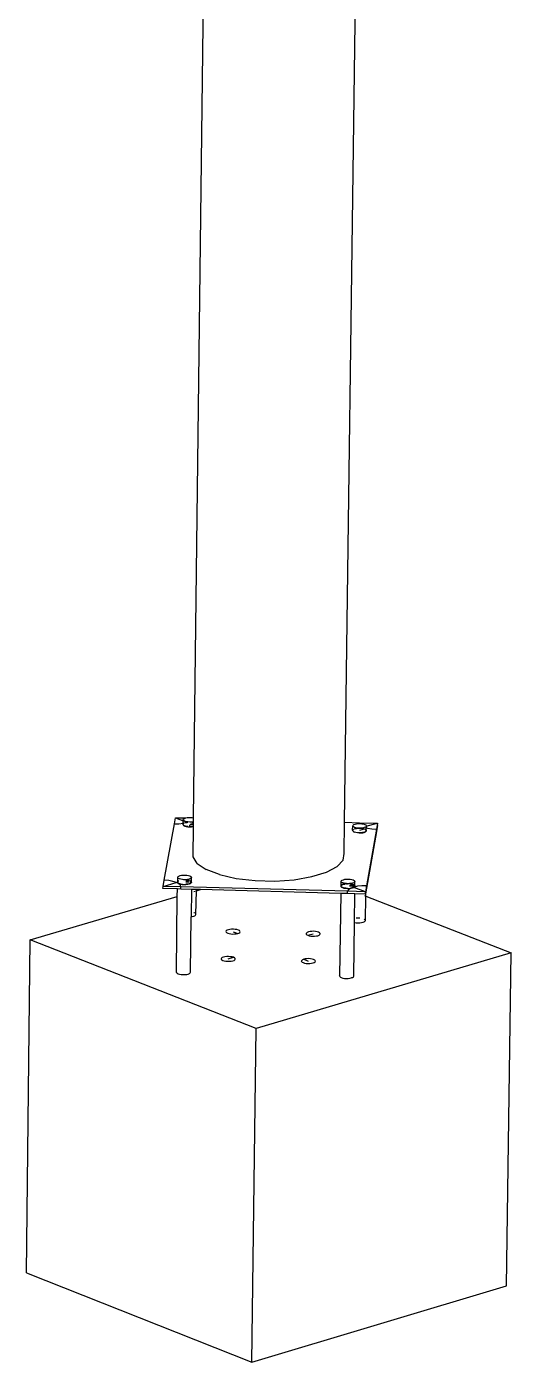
# Model space of a CAD drawing. Header units: inches. Extents: x -1925 to 2960, y -1726 to 1726.
# Drawn here: x 99.5 to 139.7, y 1455.1 to 1565.5 of the extents above; entities that cross this region are included whole.
import ezdxf

# ---------------------------------------------------------------- set-up
doc = ezdxf.new("R2010")
doc.units = ezdxf.units.IN
doc.header["$MEASUREMENT"] = 0

msp = doc.modelspace()

# ---------------------------------------------------------------- linework, layer by layer
for p, q in [((113.35, 1500.14), (116.05, 1726.03)), ((125.85, 1499.77), (128.85, 1726.03)), ((110.91, 1494.97), (111.76, 1499.64)), ((111.76, 1499.64), (111.85, 1500.14)), ((111.76, 1499.64), (112.14, 1499.65)), ((111.85, 1500.14), (112.68, 1500.12)), ((111.85, 1500.14), (112.56, 1499.86)), ((112.14, 1499.65), (112.49, 1499.69)), ((112.5, 1499.66), (112.47, 1499.6)), ((112.49, 1499.64), (112.47, 1499.6)), ((112.47, 1499.6), (112.48, 1499.55)), ((112.49, 1499.69), (112.5, 1499.99)), ((112.49, 1499.69), (112.51, 1499.69)), ((112.49, 1499.64), (112.49, 1499.69)), ((112.49, 1499.6), (112.52, 1499.65)), ((112.5, 1499.65), (112.49, 1499.64)), ((112.49, 1499.6), (112.49, 1499.64)), ((112.5, 1499.55), (112.49, 1499.6)), ((112.5, 1499.99), (112.53, 1500.04)), ((112.51, 1499.94), (112.5, 1499.99)), ((112.55, 1499.69), (112.5, 1499.66)), ((112.55, 1499.68), (112.5, 1499.65)), ((112.56, 1499.89), (112.51, 1499.94)), ((112.51, 1499.69), (112.55, 1499.7)), ((112.52, 1499.65), (112.55, 1499.68)), ((112.53, 1500.04), (112.59, 1500.08)), ((112.64, 1499.85), (112.56, 1499.89)), ((112.59, 1500.08), (112.68, 1500.12)), ((112.75, 1499.81), (112.64, 1499.85)), ((112.64, 1499.83), (112.8, 1499.77)), ((112.64, 1499.72), (112.83, 1499.76)), ((112.64, 1499.72), (112.68, 1499.74)), ((112.67, 1499.74), (112.64, 1499.73)), ((112.67, 1499.73), (112.64, 1499.72)), ((112.8, 1499.77), (112.67, 1499.74)), ((112.8, 1499.76), (112.67, 1499.73)), ((112.68, 1500.12), (112.69, 1500.12)), ((112.68, 1499.74), (112.81, 1499.76)), ((112.69, 1500.12), (112.81, 1500.15)), ((112.88, 1499.79), (112.75, 1499.81)), ((112.88, 1499.78), (112.8, 1499.77)), ((112.8, 1499.77), (112.8, 1499.77)), ((112.8, 1499.77), (112.81, 1499.76)), ((112.81, 1499.76), (112.8, 1499.76)), ((112.81, 1500.15), (112.95, 1500.16)), ((112.81, 1499.76), (112.86, 1499.77)), ((112.81, 1499.76), (112.81, 1499.76)), ((112.81, 1499.76), (112.82, 1499.76)), ((112.83, 1499.76), (112.86, 1499.77)), ((112.86, 1499.77), (112.88, 1499.78)), ((112.86, 1499.77), (112.88, 1499.77)), ((113.03, 1499.78), (112.88, 1499.79)), ((112.95, 1500.16), (113.1, 1500.16)), ((113.02, 1499.4), (113.06, 1499.58)), ((113.09, 1499.78), (113.03, 1499.78)), ((113.17, 1499.78), (113.03, 1499.78)), ((113.34, 1499.67), (113.06, 1499.59)), ((113.06, 1499.58), (113.34, 1499.57)), ((113.24, 1499.77), (113.09, 1499.78)), ((113.1, 1500.16), (113.24, 1500.15)), ((113.24, 1499.78), (113.14, 1499.78)), ((113.31, 1499.8), (113.17, 1499.78)), ((113.24, 1500.15), (113.35, 1500.14)), ((113.34, 1499.76), (113.24, 1499.78)), ((113.24, 1499.77), (113.34, 1499.75)), ((113.34, 1499.81), (113.31, 1499.8)), ((113.34, 1499.81), (113.35, 1500.14)), ((113.34, 1499.75), (113.34, 1499.81)), ((113.34, 1499.57), (113.34, 1499.75)), ((125.82, 1497.18), (125.85, 1499.77)), ((125.85, 1499.77), (127.09, 1499.73)), ((126.62, 1499.58), (126.72, 1499.61)), ((126.72, 1499.61), (126.84, 1499.64)), ((126.84, 1499.64), (126.98, 1499.66)), ((126.98, 1499.66), (127.11, 1499.66)), ((127.09, 1499.73), (127.11, 1499.66)), ((127.09, 1499.73), (128.57, 1499.69)), ((127.11, 1499.66), (127.13, 1499.66)), ((127.13, 1499.66), (127.27, 1499.65)), ((127.27, 1499.65), (127.4, 1499.63)), ((127.4, 1499.63), (127.52, 1499.59)), ((127.52, 1499.59), (127.6, 1499.55)), ((127.65, 1499.44), (128.55, 1499.7)), ((128.57, 1499.69), (128.54, 1499.51)), ((128.57, 1499.51), (128.57, 1499.69)), ((112.48, 1499.55), (112.53, 1499.5)), ((112.55, 1499.51), (112.5, 1499.55)), ((112.53, 1499.5), (112.62, 1499.45)), ((112.55, 1499.51), (112.63, 1499.46)), ((112.62, 1499.45), (112.73, 1499.42)), ((112.75, 1499.43), (112.63, 1499.46)), ((112.73, 1499.42), (112.87, 1499.4)), ((112.88, 1499.41), (112.75, 1499.43)), ((112.87, 1499.4), (113.02, 1499.38)), ((112.88, 1499.41), (113.02, 1499.4)), ((113.17, 1499.4), (113.02, 1499.4)), ((113.02, 1499.38), (113.02, 1499.4)), ((113.02, 1499.39), (113.17, 1499.39)), ((113.31, 1499.42), (113.17, 1499.4)), ((113.17, 1499.39), (113.32, 1499.41)), ((113.34, 1499.42), (113.31, 1499.42)), ((113.31, 1496.9), (113.34, 1499.42)), ((113.32, 1499.41), (113.34, 1499.41)), ((113.34, 1499.42), (113.34, 1499.57)), ((126.52, 1499.14), (126.5, 1499.1)), ((126.52, 1499.14), (126.53, 1499.48)), ((126.52, 1499.1), (126.55, 1499.15)), ((126.53, 1499.15), (126.52, 1499.14)), ((126.52, 1499.1), (126.52, 1499.14)), ((126.53, 1499.05), (126.52, 1499.1)), ((126.53, 1499.48), (126.56, 1499.53)), ((126.54, 1499.43), (126.53, 1499.48)), ((126.58, 1499.19), (126.53, 1499.15)), ((126.58, 1499), (126.53, 1499.05)), ((126.59, 1499.39), (126.54, 1499.43)), ((126.55, 1499.15), (126.58, 1499.17)), ((126.56, 1499.53), (126.62, 1499.58)), ((126.58, 1499), (126.66, 1498.96)), ((126.67, 1499.34), (126.59, 1499.39)), ((126.78, 1498.93), (126.66, 1498.96)), ((126.78, 1499.31), (126.67, 1499.34)), ((126.7, 1499.24), (126.67, 1499.22)), ((126.67, 1499.21), (126.71, 1499.23)), ((126.82, 1499.26), (126.7, 1499.24)), ((126.71, 1499.23), (126.83, 1499.26)), ((126.91, 1499.29), (126.78, 1499.31)), ((126.91, 1498.9), (126.78, 1498.93)), ((126.97, 1499.28), (126.82, 1499.26)), ((126.83, 1499.26), (126.97, 1499.27)), ((127.01, 1499.28), (126.91, 1499.29)), ((127.05, 1498.89), (126.91, 1498.9)), ((126.97, 1499.27), (127.12, 1499.28)), ((127.01, 1499.28), (126.97, 1499.28)), ((127.06, 1499.28), (127.01, 1499.28)), ((127.2, 1498.9), (127.05, 1498.89)), ((127.05, 1498.89), (127.21, 1498.89)), ((127.17, 1499.28), (127.06, 1499.28)), ((127.47, 1499.2), (127.09, 1499.08)), ((127.12, 1499.28), (127.27, 1499.27)), ((127.27, 1499.27), (127.17, 1499.28)), ((127.21, 1499.28), (127.17, 1499.28)), ((127.34, 1498.91), (127.2, 1498.9)), ((127.35, 1499.29), (127.21, 1499.28)), ((127.21, 1498.89), (127.35, 1498.9)), ((127.27, 1499.27), (127.4, 1499.24)), ((127.41, 1499.25), (127.27, 1499.27)), ((127.46, 1498.94), (127.34, 1498.91)), ((127.47, 1499.32), (127.35, 1499.29)), ((127.35, 1498.9), (127.48, 1498.93)), ((127.4, 1499.24), (127.47, 1499.22)), ((127.47, 1499.23), (127.41, 1499.25)), ((127.46, 1498.94), (127.56, 1498.98)), ((127.57, 1499.36), (127.47, 1499.32)), ((127.48, 1498.93), (127.58, 1498.97)), ((127.61, 1499.17), (127.56, 1499.19)), ((127.56, 1499.18), (127.59, 1499.17)), ((127.62, 1499.02), (127.56, 1498.98)), ((127.63, 1499.4), (127.57, 1499.36)), ((127.57, 1499.34), (127.66, 1499.31)), ((127.58, 1498.97), (127.64, 1499.02)), ((127.59, 1499.17), (127.64, 1499.12)), ((127.6, 1499.55), (127.65, 1499.5)), ((127.65, 1499.13), (127.61, 1499.17)), ((127.65, 1499.07), (127.62, 1499.02)), ((127.66, 1499.45), (127.63, 1499.4)), ((127.64, 1499.12), (127.65, 1499.07)), ((127.64, 1499.02), (127.67, 1499.07)), ((127.65, 1499.5), (127.66, 1499.45)), ((127.65, 1499.13), (127.66, 1499.31)), ((127.66, 1499.12), (127.65, 1499.13)), ((127.65, 1499.07), (127.65, 1499.13)), ((127.66, 1499.31), (127.66, 1499.45)), ((127.66, 1499.31), (127.76, 1499.28)), ((128.48, 1499.19), (127.66, 1494.52)), ((127.67, 1499.07), (127.66, 1499.12)), ((128.48, 1499.01), (127.66, 1494.33)), ((127.76, 1499.28), (128.1, 1499.22)), ((128.1, 1499.22), (128.48, 1499.19)), ((128.57, 1499.51), (128.48, 1499.01)), ((128.54, 1499.51), (128.48, 1499.19)), ((128.48, 1499.01), (128.48, 1499.19)), ((128.54, 1499.51), (128.57, 1499.51)), ((113.65, 1496.36), (113.31, 1496.9)), ((113.65, 1496.36), (114.4, 1495.86)), ((125.24, 1496.1), (125.74, 1496.62)), ((125.74, 1496.62), (125.82, 1497.18)), ((112.04, 1495.22), (112.07, 1495.27)), ((112.05, 1495.17), (112.04, 1495.22)), ((112.04, 1494.87), (112.04, 1495.22)), ((112.1, 1495.13), (112.05, 1495.17)), ((112.07, 1495.27), (112.14, 1495.32)), ((112.14, 1495.32), (112.23, 1495.36)), ((112.23, 1495.36), (112.36, 1495.38)), ((112.36, 1495.38), (112.5, 1495.4)), ((112.5, 1495.4), (112.64, 1495.4)), ((112.64, 1495.4), (112.79, 1495.39)), ((112.79, 1495.39), (112.92, 1495.37)), ((112.92, 1495.37), (113.04, 1495.33)), ((113.04, 1495.33), (113.12, 1495.29)), ((113.12, 1495.29), (113.17, 1495.24)), ((113.18, 1495.19), (113.15, 1495.14)), ((113.17, 1495.24), (113.18, 1495.19)), ((113.17, 1494.81), (113.18, 1495.19)), ((115.51, 1495.44), (114.4, 1495.86)), ((115.51, 1495.44), (116.88, 1495.13)), ((121.68, 1495.02), (123.14, 1495.27)), ((123.14, 1495.27), (124.35, 1495.63)), ((124.35, 1495.63), (125.24, 1496.1)), ((110.81, 1494.28), (110.82, 1494.46)), ((112.01, 1494.25), (110.81, 1494.28)), ((110.82, 1494.46), (110.91, 1494.97)), ((110.82, 1494.46), (111.92, 1494.79)), ((112.29, 1494.43), (110.82, 1494.46)), ((111.29, 1494.94), (110.91, 1494.97)), ((111.63, 1494.88), (111.29, 1494.94)), ((111.93, 1494.79), (111.63, 1494.88)), ((112.14, 1494.68), (111.93, 1494.79)), ((112, 1493.63), (112.01, 1494.25)), ((112.29, 1494.24), (112.01, 1494.25)), ((112.05, 1494.89), (112.02, 1494.84)), ((112.04, 1494.87), (112.02, 1494.83)), ((112.02, 1494.83), (112.03, 1494.78)), ((112.03, 1494.78), (112.08, 1494.73)), ((112.04, 1494.84), (112.07, 1494.89)), ((112.05, 1494.88), (112.04, 1494.87)), ((112.04, 1494.84), (112.04, 1494.87)), ((112.05, 1494.79), (112.04, 1494.84)), ((112.1, 1494.93), (112.05, 1494.89)), ((112.1, 1494.92), (112.05, 1494.88)), ((112.1, 1494.74), (112.05, 1494.79)), ((112.07, 1494.89), (112.1, 1494.91)), ((112.08, 1494.73), (112.16, 1494.69)), ((112.18, 1495.08), (112.1, 1495.13)), ((112.1, 1494.74), (112.18, 1494.7)), ((112.27, 1494.56), (112.14, 1494.68)), ((112.16, 1494.69), (112.28, 1494.65)), ((112.3, 1495.05), (112.18, 1495.08)), ((112.18, 1494.7), (112.29, 1494.67)), ((112.29, 1494.43), (112.27, 1494.56)), ((112.28, 1494.65), (112.42, 1494.63)), ((112.29, 1494.67), (112.43, 1494.64)), ((112.29, 1494.24), (112.29, 1494.43)), ((126.1, 1494.06), (112.29, 1494.43)), ((113.18, 1494.22), (112.29, 1494.24)), ((112.43, 1495.03), (112.3, 1495.05)), ((112.42, 1494.63), (112.57, 1494.62)), ((112.58, 1495.02), (112.43, 1495.03)), ((112.43, 1494.64), (112.57, 1494.63)), ((112.64, 1495.02), (112.51, 1495.02)), ((112.57, 1494.63), (112.72, 1494.64)), ((112.57, 1494.63), (112.72, 1494.63)), ((112.57, 1494.62), (112.72, 1494.62)), ((112.72, 1495.02), (112.58, 1495.02)), ((112.7, 1495.02), (112.64, 1495.02)), ((112.86, 1495.04), (112.72, 1495.02)), ((112.79, 1495.01), (112.72, 1495.02)), ((112.72, 1495.01), (112.79, 1495.01)), ((112.98, 1494.94), (112.72, 1494.86)), ((112.98, 1494.81), (112.72, 1494.81)), ((112.86, 1494.65), (112.72, 1494.64)), ((112.72, 1494.62), (112.87, 1494.64)), ((112.72, 1494.63), (112.87, 1494.64)), ((112.79, 1495.01), (112.92, 1494.98)), ((112.93, 1494.99), (112.79, 1495.01)), ((112.99, 1495.06), (112.86, 1495.04)), ((112.98, 1494.68), (112.86, 1494.65)), ((112.87, 1494.64), (112.99, 1494.67)), ((112.87, 1494.64), (112.99, 1494.67)), ((112.92, 1494.98), (112.98, 1494.96)), ((112.98, 1494.97), (112.93, 1494.99)), ((112.98, 1494.68), (113.08, 1494.72)), ((113.08, 1495.1), (112.99, 1495.06)), ((112.99, 1494.67), (113.1, 1494.71)), ((112.99, 1494.67), (113.09, 1494.7)), ((113.15, 1495.14), (113.08, 1495.1)), ((113.13, 1494.91), (113.08, 1494.94)), ((113.08, 1494.92), (113.11, 1494.91)), ((113.17, 1494.8), (113.08, 1494.81)), ((113.14, 1494.76), (113.08, 1494.72)), ((113.09, 1494.7), (113.16, 1494.75)), ((113.1, 1494.71), (113.16, 1494.76)), ((113.11, 1494.91), (113.16, 1494.86)), ((113.18, 1494.86), (113.13, 1494.91)), ((113.17, 1494.8), (113.14, 1494.76)), ((113.16, 1494.86), (113.17, 1494.81)), ((113.16, 1494.75), (113.19, 1494.8)), ((113.16, 1494.76), (113.19, 1494.8)), ((113.18, 1494.22), (113.16, 1491.96)), ((113.17, 1494.81), (113.17, 1494.8)), ((113.17, 1494.8), (113.19, 1494.8)), ((113.19, 1494.81), (113.18, 1494.86)), ((113.58, 1494.2), (113.18, 1494.22)), ((113.19, 1494.8), (113.19, 1494.81)), ((113.19, 1494.81), (113.19, 1494.81)), ((113.38, 1494.03), (113.48, 1494.06)), ((113.55, 1492.13), (113.58, 1494.09)), ((113.58, 1494.09), (113.93, 1494.2)), ((113.58, 1494.09), (113.58, 1494.2)), ((113.93, 1494.2), (113.58, 1494.2)), ((125.53, 1493.89), (113.93, 1494.2)), ((116.88, 1495.13), (118.44, 1494.95)), ((118.44, 1494.95), (120.08, 1494.91)), ((120.08, 1494.91), (121.68, 1495.02)), ((125.54, 1494.51), (125.55, 1494.46)), ((125.57, 1494.56), (125.55, 1494.51)), ((125.55, 1494.46), (125.6, 1494.41)), ((125.56, 1494.51), (125.57, 1494.89)), ((125.56, 1494.51), (125.59, 1494.55)), ((125.58, 1494.45), (125.56, 1494.51)), ((125.57, 1494.89), (125.6, 1494.94)), ((125.58, 1494.84), (125.57, 1494.89)), ((125.64, 1494.6), (125.57, 1494.56)), ((125.63, 1494.79), (125.58, 1494.84)), ((125.62, 1494.41), (125.58, 1494.45)), ((125.59, 1494.55), (125.66, 1494.6)), ((125.6, 1494.94), (125.66, 1494.98)), ((125.6, 1494.41), (125.68, 1494.37)), ((125.71, 1494.36), (125.62, 1494.41)), ((125.71, 1494.75), (125.63, 1494.79)), ((125.74, 1494.64), (125.64, 1494.6)), ((125.66, 1494.98), (125.76, 1495.02)), ((125.66, 1494.6), (125.75, 1494.64)), ((125.68, 1494.37), (125.8, 1494.33)), ((125.82, 1494.72), (125.71, 1494.75)), ((125.82, 1494.33), (125.71, 1494.36)), ((125.87, 1494.67), (125.74, 1494.64)), ((125.75, 1494.64), (125.88, 1494.66)), ((125.76, 1495.02), (125.88, 1495.05)), ((125.8, 1494.33), (125.94, 1494.31)), ((125.96, 1494.69), (125.82, 1494.72)), ((125.95, 1494.31), (125.82, 1494.33)), ((126.01, 1494.69), (125.87, 1494.67)), ((125.87, 1494.67), (125.87, 1494.67)), ((125.88, 1495.05), (126.02, 1495.06)), ((125.89, 1494.67), (125.88, 1494.66)), ((126.01, 1494.68), (125.89, 1494.67)), ((125.94, 1494.31), (126.09, 1494.3)), ((126.1, 1494.3), (125.95, 1494.31)), ((126.1, 1494.68), (125.96, 1494.69)), ((126.04, 1494.69), (126.01, 1494.69)), ((126.01, 1494.68), (126.1, 1494.68)), ((126.02, 1495.06), (126.17, 1495.07)), ((126.09, 1494.3), (126.1, 1494.3)), ((126.25, 1494.68), (126.1, 1494.68)), ((126.1, 1494.3), (126.24, 1494.3)), ((126.1, 1494.29), (126.25, 1494.29)), ((126.17, 1494.19), (126.1, 1494.06)), ((126.17, 1495.07), (126.32, 1495.06)), ((126.34, 1494.3), (126.17, 1494.19)), ((126.24, 1494.3), (126.37, 1494.31)), ((126.27, 1494.69), (126.25, 1494.68)), ((126.32, 1494.67), (126.25, 1494.68)), ((126.32, 1494.68), (126.25, 1494.68)), ((126.56, 1494.62), (126.25, 1494.52)), ((126.69, 1494.47), (126.25, 1494.48)), ((126.25, 1494.29), (126.39, 1494.31)), ((126.39, 1494.7), (126.27, 1494.69)), ((126.31, 1494.68), (126.27, 1494.69)), ((126.45, 1494.66), (126.31, 1494.68)), ((126.32, 1495.06), (126.45, 1495.03)), ((126.45, 1494.65), (126.32, 1494.68)), ((126.32, 1494.67), (126.44, 1494.65)), ((126.37, 1494.31), (126.34, 1494.3)), ((126.59, 1494.4), (126.37, 1494.31)), ((126.37, 1494.31), (126.39, 1494.32)), ((126.51, 1494.73), (126.39, 1494.7)), ((126.51, 1494.34), (126.39, 1494.32)), ((126.39, 1494.31), (126.52, 1494.34)), ((126.44, 1494.65), (126.56, 1494.62)), ((126.45, 1495.03), (126.56, 1495)), ((126.56, 1494.63), (126.45, 1494.66)), ((126.57, 1494.62), (126.45, 1494.65)), ((126.61, 1494.77), (126.51, 1494.73)), ((126.61, 1494.38), (126.51, 1494.34)), ((126.52, 1494.34), (126.62, 1494.38)), ((126.56, 1495), (126.64, 1494.96)), ((126.65, 1494.58), (126.56, 1494.63)), ((126.56, 1494.62), (126.64, 1494.57)), ((126.56, 1494.62), (126.56, 1494.62)), ((126.57, 1494.62), (126.56, 1494.62)), ((126.65, 1494.58), (126.57, 1494.62)), ((126.65, 1494.41), (126.59, 1494.4)), ((126.62, 1494.39), (126.6, 1494.4)), ((126.68, 1494.81), (126.61, 1494.77)), ((126.61, 1494.38), (126.66, 1494.41)), ((126.61, 1494.38), (126.65, 1494.41)), ((126.61, 1494.38), (126.61, 1494.38)), ((126.62, 1494.39), (126.62, 1494.39)), ((126.63, 1494.38), (126.62, 1494.39)), ((126.62, 1494.38), (126.63, 1494.38)), ((126.63, 1494.38), (126.69, 1494.42)), ((127.58, 1494.02), (126.63, 1494.38)), ((126.64, 1494.96), (126.69, 1494.91)), ((126.64, 1494.57), (126.69, 1494.53)), ((126.65, 1494.58), (126.7, 1494.53)), ((126.66, 1494.58), (126.65, 1494.58)), ((126.67, 1494.43), (126.65, 1494.41)), ((126.66, 1494.41), (126.65, 1494.41)), ((126.71, 1494.53), (126.66, 1494.58)), ((126.91, 1494.47), (126.66, 1494.41)), ((126.66, 1494.41), (126.68, 1494.43)), ((126.69, 1494.47), (126.67, 1494.43)), ((126.7, 1494.86), (126.68, 1494.81)), ((126.68, 1494.43), (126.71, 1494.48)), ((126.69, 1494.91), (126.7, 1494.86)), ((126.69, 1494.53), (126.7, 1494.47)), ((126.7, 1494.47), (126.69, 1494.47)), ((126.69, 1494.42), (126.71, 1494.47)), ((126.7, 1494.53), (126.7, 1494.86)), ((126.71, 1494.48), (126.7, 1494.53)), ((126.7, 1494.53), (126.7, 1494.53)), ((126.7, 1494.47), (126.7, 1494.53)), ((126.72, 1494.47), (126.71, 1494.53)), ((126.71, 1494.47), (126.72, 1494.47)), ((126.72, 1494.47), (126.72, 1494.47)), ((127.28, 1494.51), (126.91, 1494.47)), ((127.66, 1494.52), (127.28, 1494.51)), ((127.66, 1494.52), (127.58, 1494.02)), ((127.66, 1494.33), (127.6, 1494.01)), ((127.66, 1494.33), (127.66, 1494.52)), ((99.82, 1490.04), (112, 1493.63)), ((111.93, 1487.39), (112, 1493.63)), ((125.53, 1493.89), (125.44, 1487.07)), ((126.1, 1493.87), (125.53, 1493.89)), ((126.1, 1493.87), (126.1, 1494.06)), ((127.58, 1494.02), (126.1, 1494.06)), ((126.7, 1493.85), (126.1, 1493.87)), ((126.67, 1491.49), (126.7, 1493.85)), ((127.57, 1493.83), (126.7, 1493.85)), ((127.51, 1493.7), (127.57, 1493.68)), ((127.57, 1493.83), (127.58, 1494.02)), ((127.6, 1494.01), (127.57, 1493.83)), ((127.57, 1491.63), (127.6, 1493.67)), ((127.6, 1493.67), (127.6, 1494.01)), ((127.6, 1493.67), (139.65, 1488.97)), ((113.1, 1487.36), (113.16, 1491.96)), ((113.16, 1491.96), (113.23, 1491.97)), ((113.23, 1491.97), (113.36, 1492)), ((113.41, 1492.28), (113.36, 1492.29)), ((113.36, 1492), (113.46, 1492.04)), ((113.46, 1492.25), (113.41, 1492.28)), ((113.46, 1492.04), (113.52, 1492.08)), ((113.52, 1492.08), (113.55, 1492.13)), ((116.06, 1490.79), (116.03, 1490.74)), ((116.13, 1490.84), (116.06, 1490.79)), ((116.23, 1490.88), (116.13, 1490.84)), ((116.36, 1490.9), (116.23, 1490.88)), ((116.5, 1490.92), (116.36, 1490.9)), ((116.65, 1490.92), (116.5, 1490.92)), ((116.8, 1490.91), (116.65, 1490.92)), ((116.94, 1490.89), (116.8, 1490.91)), ((117.06, 1490.85), (116.94, 1490.89)), ((117.14, 1490.81), (117.06, 1490.85)), ((117.19, 1490.76), (117.14, 1490.81)), ((117.2, 1490.71), (117.19, 1490.76)), ((126.61, 1487.03), (126.67, 1491.49)), ((126.67, 1491.49), (126.8, 1491.46)), ((126.8, 1491.46), (126.95, 1491.45)), ((126.87, 1491.85), (126.81, 1491.84)), ((127.02, 1491.85), (126.87, 1491.85)), ((126.95, 1491.45), (127.11, 1491.45)), ((127.11, 1491.84), (127.02, 1491.85)), ((127.11, 1491.45), (127.25, 1491.47)), ((127.25, 1491.47), (127.38, 1491.5)), ((127.38, 1491.5), (127.48, 1491.54)), ((127.51, 1491.74), (127.48, 1491.75)), ((127.48, 1491.54), (127.54, 1491.58)), ((127.55, 1491.7), (127.51, 1491.74)), ((127.54, 1491.58), (127.57, 1491.63)), ((99.53, 1462.51), (99.82, 1490.04)), ((118.53, 1482.71), (99.82, 1490.04)), ((116.03, 1490.74), (116.04, 1490.69)), ((116.04, 1490.69), (116.09, 1490.64)), ((116.09, 1490.64), (116.18, 1490.59)), ((116.18, 1490.59), (116.29, 1490.56)), ((116.29, 1490.56), (116.43, 1490.54)), ((116.43, 1490.54), (116.58, 1490.52)), ((116.58, 1490.52), (116.74, 1490.53)), ((116.62, 1490.72), (117.01, 1490.57)), ((116.74, 1490.53), (116.88, 1490.54)), ((116.88, 1490.54), (117.01, 1490.57)), ((117.01, 1490.57), (117.11, 1490.61)), ((117.11, 1490.61), (117.17, 1490.66)), ((117.17, 1490.66), (117.2, 1490.71)), ((122.7, 1490.61), (122.67, 1490.56)), ((122.67, 1490.56), (122.68, 1490.51)), ((122.68, 1490.51), (122.73, 1490.46)), ((122.76, 1490.66), (122.7, 1490.61)), ((122.73, 1490.46), (122.81, 1490.42)), ((122.86, 1490.7), (122.76, 1490.66)), ((122.81, 1490.42), (123.25, 1490.55)), ((122.81, 1490.42), (122.93, 1490.38)), ((122.99, 1490.73), (122.86, 1490.7)), ((122.93, 1490.38), (123.07, 1490.36)), ((123.14, 1490.74), (122.99, 1490.73)), ((123.07, 1490.36), (123.22, 1490.35)), ((123.29, 1490.75), (123.14, 1490.74)), ((123.22, 1490.35), (123.37, 1490.35)), ((123.44, 1490.73), (123.29, 1490.75)), ((123.37, 1490.35), (123.52, 1490.37)), ((123.58, 1490.71), (123.44, 1490.73)), ((123.52, 1490.37), (123.64, 1490.39)), ((123.69, 1490.68), (123.58, 1490.71)), ((123.64, 1490.39), (123.74, 1490.43)), ((123.78, 1490.63), (123.69, 1490.68)), ((123.74, 1490.43), (123.81, 1490.48)), ((123.83, 1490.58), (123.78, 1490.63)), ((123.81, 1490.48), (123.84, 1490.53)), ((123.84, 1490.53), (123.83, 1490.58)), ((115.72, 1488.58), (115.66, 1488.53)), ((115.82, 1488.62), (115.72, 1488.58)), ((115.95, 1488.65), (115.82, 1488.62)), ((116.1, 1488.66), (115.95, 1488.65)), ((116.25, 1488.66), (116.1, 1488.66)), ((116.21, 1488.47), (116.65, 1488.6)), ((116.4, 1488.65), (116.25, 1488.66)), ((116.54, 1488.63), (116.4, 1488.65)), ((116.65, 1488.6), (116.54, 1488.63)), ((116.74, 1488.55), (116.65, 1488.6)), ((116.79, 1488.5), (116.74, 1488.55)), ((139.65, 1488.97), (118.53, 1482.71)), ((139.25, 1461.44), (139.65, 1488.97)), ((115.66, 1488.53), (115.63, 1488.48)), ((115.63, 1488.48), (115.64, 1488.43)), ((115.64, 1488.43), (115.69, 1488.38)), ((115.69, 1488.38), (115.77, 1488.34)), ((115.77, 1488.34), (115.89, 1488.3)), ((115.89, 1488.3), (116.03, 1488.28)), ((116.03, 1488.28), (116.18, 1488.27)), ((116.18, 1488.27), (116.33, 1488.27)), ((116.33, 1488.27), (116.47, 1488.29)), ((116.47, 1488.29), (116.6, 1488.31)), ((116.6, 1488.31), (116.7, 1488.35)), ((116.7, 1488.35), (116.77, 1488.4)), ((116.77, 1488.4), (116.8, 1488.45)), ((116.8, 1488.45), (116.79, 1488.5)), ((122.3, 1488.35), (122.27, 1488.3)), ((122.27, 1488.3), (122.28, 1488.25)), ((122.28, 1488.25), (122.33, 1488.2)), ((122.37, 1488.4), (122.3, 1488.35)), ((122.33, 1488.2), (122.42, 1488.16)), ((122.47, 1488.44), (122.37, 1488.4)), ((122.42, 1488.16), (122.53, 1488.12)), ((122.59, 1488.47), (122.47, 1488.44)), ((122.47, 1488.44), (122.85, 1488.29)), ((122.53, 1488.12), (122.67, 1488.1)), ((122.74, 1488.48), (122.59, 1488.47)), ((122.67, 1488.1), (122.82, 1488.09)), ((122.89, 1488.49), (122.74, 1488.48)), ((122.82, 1488.09), (122.97, 1488.09)), ((123.04, 1488.48), (122.89, 1488.49)), ((122.97, 1488.09), (123.12, 1488.11)), ((123.18, 1488.45), (123.04, 1488.48)), ((123.12, 1488.11), (123.24, 1488.14)), ((123.29, 1488.42), (123.18, 1488.45)), ((123.24, 1488.14), (123.34, 1488.17)), ((123.38, 1488.37), (123.29, 1488.42)), ((123.34, 1488.17), (123.41, 1488.22)), ((123.43, 1488.32), (123.38, 1488.37)), ((123.41, 1488.22), (123.44, 1488.27)), ((123.44, 1488.27), (123.43, 1488.32)), ((111.94, 1487.34), (111.93, 1487.39)), ((111.94, 1487.34), (111.99, 1487.29)), ((111.99, 1487.29), (112.08, 1487.24)), ((112.08, 1487.24), (112.19, 1487.21)), ((112.19, 1487.21), (112.33, 1487.18)), ((112.33, 1487.18), (112.48, 1487.17)), ((112.48, 1487.17), (112.63, 1487.18)), ((112.63, 1487.18), (112.78, 1487.19)), ((112.78, 1487.19), (112.9, 1487.22)), ((112.9, 1487.22), (113.01, 1487.26)), ((113.01, 1487.26), (113.07, 1487.31)), ((113.07, 1487.31), (113.1, 1487.36)), ((125.45, 1487.01), (125.44, 1487.07)), ((125.45, 1487.01), (125.5, 1486.96)), ((125.5, 1486.96), (125.58, 1486.92)), ((125.58, 1486.92), (125.7, 1486.89)), ((125.7, 1486.89), (125.84, 1486.86)), ((125.84, 1486.86), (125.99, 1486.85)), ((125.99, 1486.85), (126.14, 1486.85)), ((126.14, 1486.85), (126.29, 1486.87)), ((126.29, 1486.87), (126.41, 1486.9)), ((126.41, 1486.9), (126.46, 1486.92)), ((126.46, 1486.92), (126.51, 1486.94)), ((126.51, 1486.94), (126.58, 1486.98)), ((126.58, 1486.98), (126.61, 1487.03)), ((118.18, 1455.12), (118.53, 1482.71)), ((99.53, 1462.51), (118.18, 1455.12)), ((118.18, 1455.12), (139.25, 1461.44))]:
    msp.add_line(p, q)

doc.saveas('drawing.dxf')
